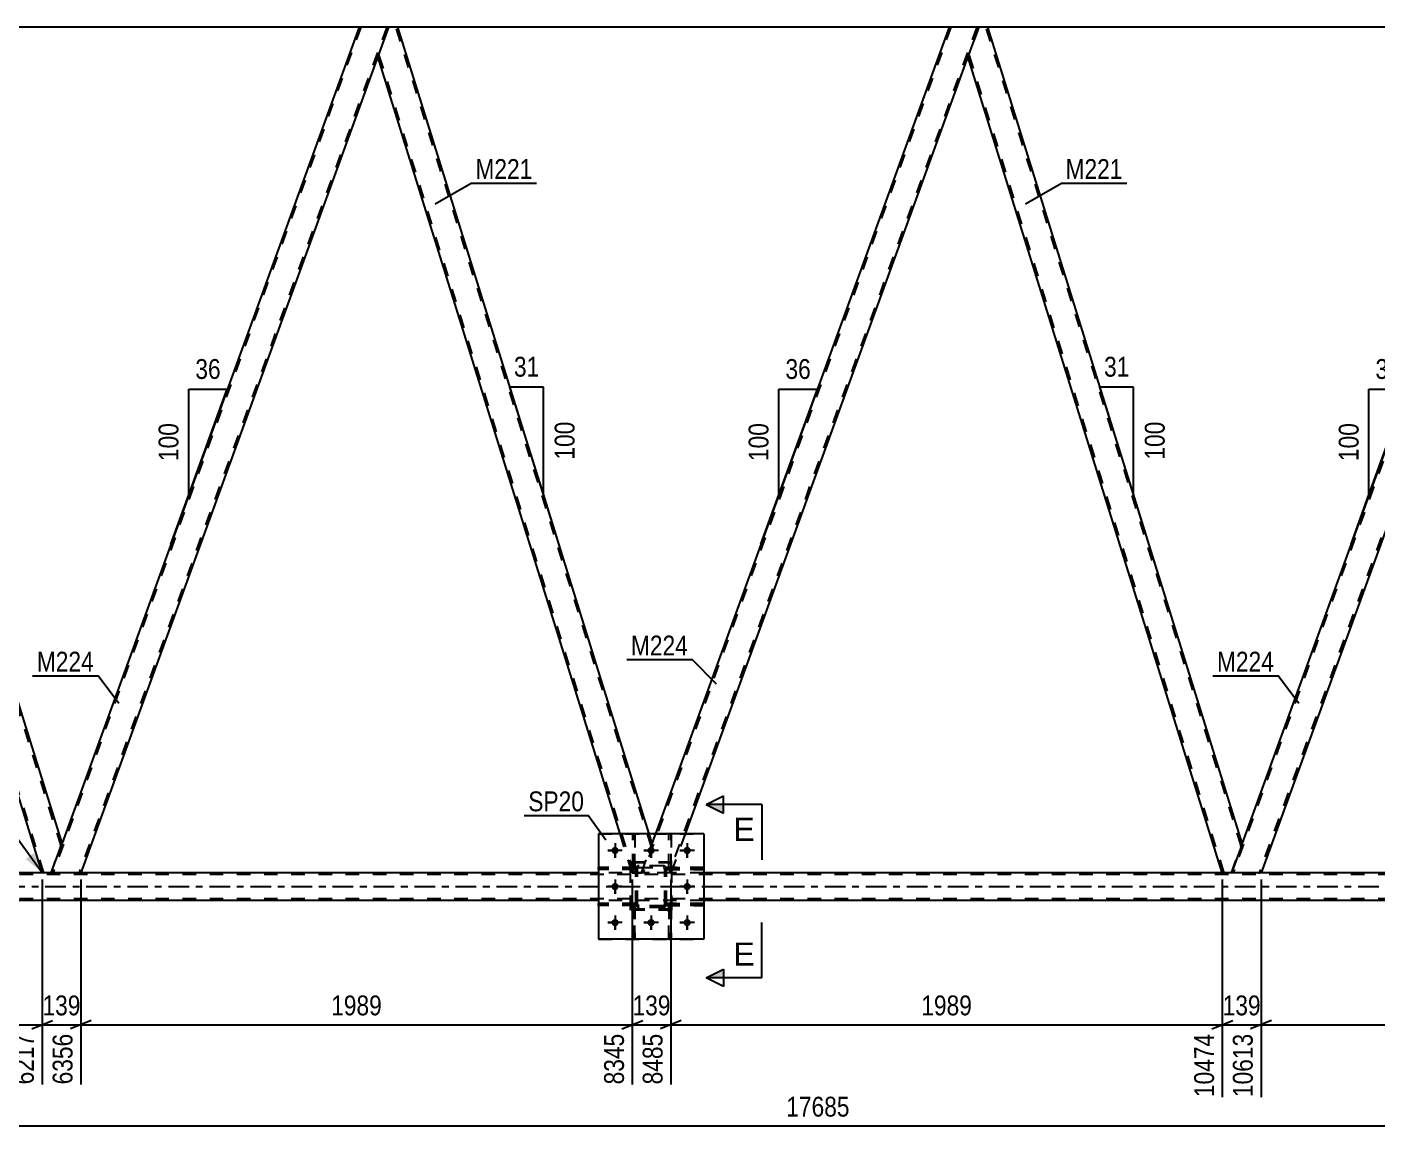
# Model space of a CAD drawing. Header units: millimetres. Extents: x 0 to 841, y 0 to 594.
# Drawn here: x 304.2 to 499, y 299.2 to 457.8 of the extents above; entities that cross this region are included whole.
import ezdxf

# ---------------------------------------------------------------- set-up
doc = ezdxf.new("R2010")
doc.units = ezdxf.units.MM
doc.linetypes.add('DXK_LINE_DOT2', pattern=[3.9198, 1.9599, -1.9599])
doc.linetypes.add('DXK_LINE_DOT3', pattern=[5.9187, 2.979, -0.9799, 0.9799, -0.9799])
doc.styles.add('Arial', font='ARIAL.TTF', dxfattribs={"height": 0.2})
doc.styles.add('Arial Narrow', font='ARIALN.TTF', dxfattribs={"height": 0.2})

# ---------------------------------------------------------------- blocks, each defined once
blk = doc.blocks.new('Part-318895283-3609 - 3524')
at = {"color": 2, "linetype": 'Continuous'}
for p, q in [((396.79, 341.39), (396.79, 341.4)), ((397.11, 341.4), (396.79, 341.4)), ((397.11, 341.39), (397.11, 341.4))]:
    blk.add_line(p, q, dxfattribs=at)
at = {"color": 7, "linetype": 'DXK_LINE_DOT2'}
for p, q in [((396.79, 336.55), (396.79, 341.39)), ((397.11, 336.55), (397.11, 341.39)), ((396.79, 337.15), (397.11, 337.15)), ((397.11, 336.55), (396.79, 336.55))]:
    blk.add_line(p, q, dxfattribs=at)
blk = doc.blocks.new('Part-318895283-3648 - 3524')
at = {"color": 7, "linetype": 'DXK_LINE_DOT2'}
for p, q in [((401.84, 336.56), (396.44, 336.56)), ((396.44, 336.56), (396.44, 336.24)), ((396.44, 336.24), (401.84, 336.24)), ((397.04, 336.24), (397.04, 336.56)), ((401.84, 336.24), (401.84, 336.56))]:
    blk.add_line(p, q, dxfattribs=at)
blk = doc.blocks.new('Part-318895283-3606 - 3524')
at = {"color": 2, "linetype": 'Continuous'}
for p, q in [((391.59, 341.39), (391.59, 341.4)), ((391.91, 341.4), (391.59, 341.4)), ((391.91, 341.39), (391.91, 341.4))]:
    blk.add_line(p, q, dxfattribs=at)
at = {"color": 7, "linetype": 'DXK_LINE_DOT2'}
for p, q in [((391.59, 336.55), (391.59, 341.39)), ((391.91, 336.55), (391.91, 341.39)), ((391.59, 337.15), (391.91, 337.15)), ((391.91, 336.55), (391.59, 336.55))]:
    blk.add_line(p, q, dxfattribs=at)
blk = doc.blocks.new('Part-318895283-3618 - 3524')
at = {"color": 7, "linetype": 'DXK_LINE_DOT2'}
for p, q in [((352.36, 457.79), (307.96, 335.79)), ((356.11, 457.79), (311.7, 335.79)), ((356.36, 457.79), (354.82, 453.54)), ((307.7, 335.79), (309.25, 340.04)), ((311.64, 335.79), (311.81, 335.79))]:
    blk.add_line(p, q, dxfattribs=at)
at = {"color": 2, "linetype": 'Continuous'}
for p, q in [((352.1, 457.79), (309.25, 340.04)), ((356.36, 457.79), (352.1, 457.79)), ((354.82, 453.54), (311.96, 335.79)), ((311.64, 335.79), (307.7, 335.79)), ((311.92, 335.79), (311.64, 335.79)), ((311.96, 335.79), (311.92, 335.79))]:
    blk.add_line(p, q, dxfattribs=at)
blk = doc.blocks.new('Part-318895283-3633 - 3524')
at = {"color": 2, "linetype": 'Continuous'}
for p, q in [((352.1, 457.79), (272.55, 457.79)), ((437.24, 457.79), (357.68, 457.79)), ((522.37, 457.79), (442.81, 457.79))]:
    blk.add_line(p, q, dxfattribs=at)
at = {"color": 7, "linetype": 'DXK_LINE_DOT2'}
for p, q in [((357.68, 457.79), (352.1, 457.79)), ((442.81, 457.79), (437.24, 457.79))]:
    blk.add_line(p, q, dxfattribs=at)
blk = doc.blocks.new('Part-318895283-3639 - 3524')
at = {"color": 7, "linetype": 'DXK_LINE_DOT2'}
for p, q in [((522.63, 457.79), (478.22, 335.79)), ((526.38, 457.79), (481.97, 335.79)), ((526.63, 457.79), (525.08, 453.54)), ((477.97, 335.79), (479.52, 340.04)), ((481.91, 335.79), (482.08, 335.79))]:
    blk.add_line(p, q, dxfattribs=at)
at = {"color": 2, "linetype": 'Continuous'}
for p, q in [((522.37, 457.79), (479.52, 340.04)), ((526.63, 457.79), (522.37, 457.79)), ((525.08, 453.54), (482.23, 335.79)), ((481.91, 335.79), (477.97, 335.79)), ((482.19, 335.79), (481.91, 335.79)), ((482.23, 335.79), (482.19, 335.79))]:
    blk.add_line(p, q, dxfattribs=at)
blk = doc.blocks.new('Part-318895283-3704 - 3524')
at = {"color": 7, "linetype": 'DXK_LINE_DOT2'}
for p, q in [((396.44, 336.24), (396.44, 336.56)), ((396.44, 336.56), (401.84, 336.56)), ((401.84, 336.24), (396.44, 336.24)), ((397.04, 336.24), (397.04, 336.56)), ((401.84, 336.56), (401.84, 336.24))]:
    blk.add_line(p, q, dxfattribs=at)
blk = doc.blocks.new('Part-318895283-3654 - 3524')
at = {"color": 7, "linetype": 'DXK_LINE_DOT2'}
for p, q in [((396.79, 336.55), (396.79, 341.4)), ((396.79, 341.4), (397.11, 341.4)), ((397.11, 341.4), (397.11, 336.55)), ((396.79, 337.15), (397.11, 337.15)), ((397.11, 336.55), (396.79, 336.55))]:
    blk.add_line(p, q, dxfattribs=at)
blk = doc.blocks.new('Part-318895283-3658 - 3524')
at = {"color": 7, "linetype": 'DXK_LINE_DOT2'}
for p, q in [((392.04, 331.36), (386.64, 331.36)), ((386.64, 331.04), (386.64, 331.36)), ((391.44, 331.04), (391.44, 331.36)), ((392.04, 331.36), (392.04, 331.04)), ((392.04, 331.04), (386.64, 331.04))]:
    blk.add_line(p, q, dxfattribs=at)
blk = doc.blocks.new('Part-318895283-3701 - 3524')
at = {"color": 7, "linetype": 'DXK_LINE_DOT2'}
for p, q in [((391.91, 331.03), (391.59, 331.03)), ((391.59, 331.03), (391.59, 326.2)), ((391.59, 330.43), (391.91, 330.43)), ((391.91, 326.2), (391.91, 331.03)), ((391.59, 326.2), (391.91, 326.2))]:
    blk.add_line(p, q, dxfattribs=at)
blk = doc.blocks.new('Part-318895283-3710 - 3524')
at = {"color": 7, "linetype": 'DXK_LINE_DOT2'}
for p, q in [((391.59, 336.55), (391.59, 341.4)), ((391.59, 341.4), (391.91, 341.4)), ((391.91, 341.4), (391.91, 336.55)), ((391.59, 337.15), (391.91, 337.15)), ((391.91, 336.55), (391.59, 336.55))]:
    blk.add_line(p, q, dxfattribs=at)
blk = doc.blocks.new('Part-318895283-3717 - 3524')
at = {"color": 7, "linetype": 'DXK_LINE_DOT2'}
for p, q in [((392.04, 336.56), (386.64, 336.56)), ((386.64, 336.24), (386.64, 336.56)), ((392.04, 336.24), (386.64, 336.24)), ((391.44, 336.24), (391.44, 336.56)), ((392.04, 336.56), (392.04, 336.24))]:
    blk.add_line(p, q, dxfattribs=at)
blk = doc.blocks.new('Part-318895283-3720 - 3524')
at = {"color": 7, "linetype": 'DXK_LINE_DOT2'}
for p, q in [((396.44, 331.04), (396.44, 331.36)), ((396.44, 331.36), (401.84, 331.36)), ((397.04, 331.04), (397.04, 331.36)), ((401.84, 331.36), (401.84, 331.04)), ((401.84, 331.04), (396.44, 331.04))]:
    blk.add_line(p, q, dxfattribs=at)
blk = doc.blocks.new('Part-318895283-3842 - 3524')
at = {"color": 2, "linetype": 'Continuous'}
for p, q in [((356.36, 457.79), (354.82, 453.54)), ((357.68, 457.79), (356.36, 457.79)), ((393.96, 341.39), (357.68, 457.79)), ((389.77, 341.39), (354.82, 453.54))]:
    blk.add_line(p, q, dxfattribs=at)
at = {"color": 7, "linetype": 'DXK_LINE_DOT2'}
for p, q in [((394.25, 339.67), (357.43, 457.79)), ((391.77, 335.79), (354.95, 453.91)), ((391.52, 335.79), (389.77, 341.39)), ((394.38, 340.04), (393.96, 341.39)), ((392.84, 335.79), (394.38, 340.04)), ((391.52, 335.79), (392.84, 335.79))]:
    blk.add_line(p, q, dxfattribs=at)
blk = doc.blocks.new('Part-318895283-3723 - 3524')
at = {"color": 7, "linetype": 'DXK_LINE_DOT2'}
for p, q in [((397.24, 337.33), (391.24, 337.33)), ((391.24, 330.53), (391.24, 337.33)), ((397.24, 330.53), (397.24, 337.33)), ((397.24, 330.53), (391.24, 330.53))]:
    blk.add_line(p, q, dxfattribs=at)
blk = doc.blocks.new('Bolt-318895283-3733 - 3524')
at = {"linetype": 'Continuous'}
for points in [[(389.56, 338.99, -1), (388.52, 338.99, -1)], [(394.76, 338.99, -1), (393.72, 338.99, -1)], [(399.96, 338.99, -1), (398.92, 338.99, -1)], [(389.56, 333.79, -1), (388.52, 333.79, -1)], [(399.96, 333.79, -1), (398.92, 333.79, -1)], [(389.56, 328.59, -1), (388.52, 328.59, -1)], [(394.76, 328.59, -1), (393.72, 328.59, -1)], [(399.96, 328.59, -1), (398.92, 328.59, -1)]]:
    blk.add_hatch(color=1, dxfattribs=at).paths.add_polyline_path(points)
at = {"color": 1, "linetype": 'Continuous'}
for p, q in [((390.08, 338.99), (388, 338.99)), ((389.04, 340.03), (389.04, 337.95)), ((395.28, 338.99), (393.2, 338.99)), ((394.24, 340.03), (394.24, 337.95)), ((400.48, 338.99), (398.4, 338.99)), ((399.44, 340.03), (399.44, 337.95)), ((390.08, 333.79), (388, 333.79)), ((389.04, 334.83), (389.04, 332.75)), ((400.48, 333.79), (398.4, 333.79)), ((399.44, 334.83), (399.44, 332.75)), ((389.04, 329.63), (389.04, 327.55)), ((394.24, 329.63), (394.24, 327.55)), ((399.44, 329.63), (399.44, 327.55)), ((390.08, 328.59), (388, 328.59)), ((395.28, 328.59), (393.2, 328.59)), ((400.48, 328.59), (398.4, 328.59))]:
    blk.add_line(p, q, dxfattribs=at)
blk = doc.blocks.new('Part-318895283-3744 - 3524')
at = {"color": 7, "linetype": 'DXK_LINE_DOT2'}
for p, q in [((391.59, 326.2), (391.59, 331.03)), ((391.59, 331.03), (391.91, 331.03)), ((391.59, 330.43), (391.91, 330.43)), ((391.91, 331.03), (391.91, 326.2)), ((391.91, 326.2), (391.59, 326.2))]:
    blk.add_line(p, q, dxfattribs=at)
blk = doc.blocks.new('Part-318895283-3747 - 3524')
at = {"color": 7, "linetype": 'DXK_LINE_DOT2'}
for p, q in [((396.79, 326.2), (396.79, 331.03)), ((396.79, 331.03), (397.11, 331.03)), ((396.79, 330.43), (397.11, 330.43)), ((397.11, 331.03), (397.11, 326.2)), ((397.11, 326.2), (396.79, 326.2))]:
    blk.add_line(p, q, dxfattribs=at)
blk = doc.blocks.new('Part-318895283-3752 - 3524')
at = {"color": 2, "linetype": 'Continuous'}
for p, q in [((271.23, 457.79), (269.68, 453.54)), ((272.55, 457.79), (271.23, 457.79)), ((309.25, 340.04), (272.55, 457.79)), ((306.38, 335.79), (269.68, 453.54)), ((307.7, 335.79), (309.25, 340.04)), ((307.7, 335.79), (306.38, 335.79))]:
    blk.add_line(p, q, dxfattribs=at)
at = {"color": 7, "linetype": 'DXK_LINE_DOT2'}
for p, q in [((309.11, 339.67), (272.29, 457.79)), ((306.63, 335.79), (269.82, 453.91))]:
    blk.add_line(p, q, dxfattribs=at)
blk = doc.blocks.new('Part-318895283-3755 - 3524')
at = {"color": 7, "linetype": 'DXK_LINE_DOT2'}
for p, q in [((401.84, 331.36), (396.44, 331.36)), ((396.44, 331.36), (396.44, 331.04)), ((397.04, 331.04), (397.04, 331.36)), ((401.84, 331.04), (401.84, 331.36)), ((396.44, 331.04), (401.84, 331.04))]:
    blk.add_line(p, q, dxfattribs=at)
blk = doc.blocks.new('Part-318895283-3758 - 3524')
at = {"color": 7, "linetype": 'DXK_LINE_DOT2'}
for p, q in [((397.11, 331.03), (396.79, 331.03)), ((396.79, 331.03), (396.79, 326.2)), ((396.79, 330.43), (397.11, 330.43)), ((397.11, 326.2), (397.11, 331.03)), ((396.79, 326.2), (397.11, 326.2))]:
    blk.add_line(p, q, dxfattribs=at)
blk = doc.blocks.new('Part-318895283-3778 - 3524')
at = {"color": 7, "linetype": 'DXK_LINE_DOT2'}
for p, q in [((392.04, 331.36), (386.64, 331.36)), ((386.64, 331.36), (386.64, 331.04)), ((391.44, 331.04), (391.44, 331.36)), ((392.04, 331.04), (392.04, 331.36)), ((392.04, 331.04), (386.64, 331.04))]:
    blk.add_line(p, q, dxfattribs=at)
blk = doc.blocks.new('Part-318895283-3781 - 3524')
at = {"color": 7, "linetype": 'DXK_LINE_DOT2'}
for p, q in [((392.04, 336.56), (386.64, 336.56)), ((386.64, 336.56), (386.64, 336.24)), ((392.04, 336.24), (386.64, 336.24)), ((391.44, 336.24), (391.44, 336.56)), ((392.04, 336.24), (392.04, 336.56))]:
    blk.add_line(p, q, dxfattribs=at)
blk = doc.blocks.new('Part-318895283-3796 - 3524')
at = {"color": 2, "linetype": 'Continuous'}
for p, q in [((401.84, 341.39), (386.64, 341.39)), ((386.64, 341.39), (386.64, 326.19)), ((401.84, 341.39), (401.84, 326.19)), ((401.84, 326.19), (386.64, 326.19))]:
    blk.add_line(p, q, dxfattribs=at)
blk = doc.blocks.new('Bolt-318895283-3809 - 3524')
at = {"color": 1, "linetype": 'Continuous'}
for p, q in [((388, 338.99), (388.69, 338.99)), ((389.04, 340.03), (389.04, 339.34)), ((390.08, 338.99), (389.38, 338.99)), ((393.2, 338.99), (393.89, 338.99)), ((394.24, 340.03), (394.24, 339.34)), ((395.28, 338.99), (394.58, 338.99)), ((398.4, 338.99), (399.09, 338.99)), ((399.44, 340.03), (399.44, 339.34)), ((400.48, 338.99), (399.78, 338.99)), ((389.04, 337.95), (389.04, 338.65)), ((394.24, 337.95), (394.24, 338.65)), ((399.44, 337.95), (399.44, 338.65)), ((388, 333.79), (388.69, 333.79)), ((389.04, 334.83), (389.04, 334.14)), ((389.04, 332.75), (389.04, 333.45)), ((390.08, 333.79), (389.38, 333.79)), ((398.4, 333.79), (399.09, 333.79)), ((399.44, 334.83), (399.44, 334.14)), ((399.44, 332.75), (399.44, 333.45)), ((400.48, 333.79), (399.78, 333.79)), ((389.04, 329.63), (389.04, 328.94)), ((394.24, 329.63), (394.24, 328.94)), ((399.44, 329.63), (399.44, 328.94)), ((388, 328.59), (388.69, 328.59)), ((389.04, 327.55), (389.04, 328.25)), ((390.08, 328.59), (389.38, 328.59)), ((393.2, 328.59), (393.89, 328.59)), ((394.24, 327.55), (394.24, 328.25)), ((395.28, 328.59), (394.58, 328.59)), ((398.4, 328.59), (399.09, 328.59)), ((399.44, 327.55), (399.44, 328.25)), ((400.48, 328.59), (399.78, 328.59))]:
    blk.add_line(p, q, dxfattribs=at)
blk = doc.blocks.new('Part-318895283-3814 - 3524')
at = {"color": 2, "linetype": 'Continuous'}
for p, q in [((441.5, 457.79), (439.95, 453.54)), ((442.81, 457.79), (441.5, 457.79)), ((479.52, 340.04), (442.81, 457.79)), ((476.65, 335.79), (439.95, 453.54)), ((479.25, 339.3), (477.97, 335.79)), ((479.52, 340.04), (479.25, 339.3)), ((477.97, 335.79), (476.65, 335.79))]:
    blk.add_line(p, q, dxfattribs=at)
at = {"color": 7, "linetype": 'DXK_LINE_DOT2'}
for p, q in [((479.38, 339.67), (442.56, 457.79)), ((476.9, 335.79), (440.09, 453.91))]:
    blk.add_line(p, q, dxfattribs=at)
blk = doc.blocks.new('Part-318895283-3819 - 3524')
at = {"color": 7, "linetype": 'DXK_LINE_DOT2'}
for p, q in [((437.5, 457.79), (393.09, 335.79)), ((441.24, 457.79), (396.84, 335.79)), ((441.5, 457.79), (439.95, 453.54)), ((392.84, 335.79), (394.88, 341.39)), ((399.13, 341.39), (397.09, 335.79)), ((397.09, 335.79), (392.84, 335.79))]:
    blk.add_line(p, q, dxfattribs=at)
at = {"color": 2, "linetype": 'Continuous'}
for p, q in [((437.24, 457.79), (394.88, 341.39)), ((441.5, 457.79), (437.24, 457.79)), ((439.95, 453.54), (399.13, 341.39))]:
    blk.add_line(p, q, dxfattribs=at)
blk = doc.blocks.new('Part-318895283-3853 - 3524')
at = {"color": 7, "linetype": 'DXK_LINE_DOT2'}
for p, q in [((392.04, 336.31), (392.07, 336.5)), ((392.07, 336.5), (392.04, 336.31)), ((392.04, 331.27), (392.04, 336.31)), ((392.28, 336.31), (392.29, 336.41)), ((392.28, 331.27), (392.28, 336.31)), ((392.29, 336.41), (392.35, 336.48)), ((392.33, 336.76), (392.52, 336.79)), ((392.52, 336.79), (392.33, 336.76)), ((392.35, 336.48), (392.42, 336.54)), ((392.42, 336.54), (392.52, 336.55)), ((395.96, 336.79), (392.52, 336.79)), ((392.52, 336.55), (395.96, 336.55)), ((395.96, 336.79), (396.14, 336.76)), ((396.14, 336.76), (395.96, 336.79)), ((395.96, 336.55), (396.05, 336.54)), ((396.05, 336.54), (396.13, 336.48)), ((396.13, 336.48), (396.18, 336.41)), ((396.18, 336.41), (396.2, 336.31)), ((396.2, 331.27), (396.2, 336.31)), ((396.4, 336.5), (396.44, 336.31)), ((396.44, 336.31), (396.4, 336.5)), ((396.44, 331.27), (396.44, 336.31)), ((392.07, 331.09), (392.04, 331.27)), ((392.04, 331.27), (392.07, 331.09)), ((392.29, 331.18), (392.28, 331.27)), ((392.35, 331.11), (392.29, 331.18)), ((396.18, 331.18), (396.13, 331.11)), ((396.2, 331.27), (396.18, 331.18)), ((396.44, 331.27), (396.4, 331.09)), ((396.4, 331.09), (396.44, 331.27)), ((392.52, 330.79), (392.33, 330.83)), ((392.33, 330.83), (392.52, 330.79)), ((392.42, 331.05), (392.35, 331.11)), ((392.52, 331.03), (392.42, 331.05)), ((395.96, 331.03), (392.52, 331.03)), ((395.96, 330.79), (392.52, 330.79)), ((396.05, 331.05), (395.96, 331.03)), ((396.14, 330.83), (395.96, 330.79)), ((395.96, 330.79), (396.14, 330.83)), ((396.13, 331.11), (396.05, 331.05))]:
    blk.add_line(p, q, dxfattribs=at)
at = {"color": 7, "linetype": 'DXK_LINE_DOT3'}
blk.add_line((394.24, 333.79), (394.24, 333.79), dxfattribs=at)
at = {"color": 7, "linetype": 'DXK_LINE_DOT2'}
for centre, start, end in [((392.52, 336.31), 112.4999, 157.4999), ((392.52, 336.31), 112.4999, 157.4999), ((395.96, 336.31), 22.4999, 67.4999), ((395.96, 336.31), 22.4999, 67.4999), ((392.52, 331.27), 202.4999, 247.4999), ((392.52, 331.27), 202.4999, 247.4999), ((395.96, 331.27), 292.4999, 337.4999), ((395.96, 331.27), 292.4999, 337.4999)]:
    blk.add_arc(centre, 0.48, start, end, dxfattribs=at)
blk = doc.blocks.new('Part-318895283-3869 - 3524')
at = {"color": 7, "linetype": 'DXK_LINE_DOT2'}
for p, q in [((704.9, 335.55), (93.76, 335.55)), ((311.96, 335.79), (306.38, 335.79)), ((401.84, 335.79), (386.64, 335.79)), ((482.23, 335.79), (476.65, 335.79)), ((704.9, 332.03), (93.76, 332.03)), ((401.84, 331.79), (386.64, 331.79))]:
    blk.add_line(p, q, dxfattribs=at)
at = {"color": 2, "linetype": 'Continuous'}
for p, q in [((306.38, 335.79), (231.57, 335.79)), ((386.64, 335.79), (311.96, 335.79)), ((476.65, 335.79), (401.84, 335.79)), ((556.9, 335.79), (482.23, 335.79)), ((386.64, 331.79), (231.57, 331.79)), ((556.9, 331.79), (401.84, 331.79))]:
    blk.add_line(p, q, dxfattribs=at)
at = {"color": 7, "linetype": 'DXK_LINE_DOT3'}
blk.add_line((93.76, 333.79), (704.9, 333.79), dxfattribs=at)
blk = doc.blocks.new('Part-318895283-3907 - 3524')
at = {"color": 7, "linetype": 'DXK_LINE_DOT2'}
for p, q in [((397.24, 337.2), (391.24, 337.2)), ((391.24, 330.4), (391.24, 337.2)), ((397.24, 330.4), (397.24, 337.2)), ((397.24, 330.4), (391.24, 330.4))]:
    blk.add_line(p, q, dxfattribs=at)
blk = doc.blocks.new('Part-318895283-3908 - 3524')
at = {"color": 7, "linetype": 'DXK_LINE_DOT2'}
for p, q in [((392.04, 336.31), (392.07, 336.5)), ((392.07, 336.5), (392.04, 336.31)), ((392.04, 331.27), (392.04, 336.31)), ((392.28, 336.31), (392.29, 336.41)), ((392.28, 331.27), (392.28, 336.31)), ((392.29, 336.41), (392.35, 336.48)), ((392.33, 336.76), (392.52, 336.79)), ((392.52, 336.79), (392.33, 336.76)), ((392.35, 336.48), (392.42, 336.54)), ((392.42, 336.54), (392.52, 336.55)), ((395.96, 336.79), (392.52, 336.79)), ((392.52, 336.55), (395.96, 336.55)), ((395.96, 336.79), (396.14, 336.76)), ((396.14, 336.76), (395.96, 336.79)), ((395.96, 336.55), (396.05, 336.54)), ((396.05, 336.54), (396.13, 336.48)), ((396.13, 336.48), (396.18, 336.41)), ((396.18, 336.41), (396.2, 336.31)), ((396.2, 331.27), (396.2, 336.31)), ((396.4, 336.5), (396.44, 336.31)), ((396.44, 336.31), (396.4, 336.5)), ((396.44, 331.27), (396.44, 336.31)), ((392.07, 331.09), (392.04, 331.27)), ((392.04, 331.27), (392.07, 331.09)), ((392.29, 331.18), (392.28, 331.27)), ((392.35, 331.11), (392.29, 331.18)), ((396.18, 331.18), (396.13, 331.11)), ((396.2, 331.27), (396.18, 331.18)), ((396.44, 331.27), (396.4, 331.09)), ((396.4, 331.09), (396.44, 331.27)), ((392.52, 330.79), (392.33, 330.83)), ((392.33, 330.83), (392.52, 330.79)), ((392.42, 331.05), (392.35, 331.11)), ((392.52, 331.03), (392.42, 331.05)), ((395.96, 331.03), (392.52, 331.03)), ((395.96, 330.79), (392.52, 330.79)), ((396.05, 331.05), (395.96, 331.03)), ((396.14, 330.83), (395.96, 330.79)), ((395.96, 330.79), (396.14, 330.83)), ((396.13, 331.11), (396.05, 331.05))]:
    blk.add_line(p, q, dxfattribs=at)
at = {"color": 7, "linetype": 'DXK_LINE_DOT3'}
blk.add_line((394.24, 333.79), (394.24, 333.79), dxfattribs=at)
at = {"color": 7, "linetype": 'DXK_LINE_DOT2'}
for centre, start, end in [((392.52, 336.31), 112.4999, 157.4999), ((392.52, 336.31), 112.4999, 157.4999), ((395.96, 336.31), 22.4999, 67.4999), ((395.96, 336.31), 22.4999, 67.4999), ((392.52, 331.27), 202.4999, 247.4999), ((392.52, 331.27), 202.4999, 247.4999), ((395.96, 331.27), 292.4999, 337.4999), ((395.96, 331.27), 292.4999, 337.4999)]:
    blk.add_arc(centre, 0.48, start, end, dxfattribs=at)
blk = doc.blocks.new('Part-318895283-3909 - 3524')
at = {"color": 7, "linetype": 'DXK_LINE_DOT2'}
for p, q in [((386.64, 341.39), (401.84, 341.39)), ((386.64, 341.39), (386.64, 326.19)), ((401.84, 341.39), (401.84, 326.19)), ((386.64, 326.19), (401.84, 326.19))]:
    blk.add_line(p, q, dxfattribs=at)
blk = doc.blocks.new('StraightDimension-318895283-4393 - 3524')
at = {"color": 7, "linetype": 'Continuous'}
blk.add_line((84.5, 299.25), (752.12, 299.25), dxfattribs=at)
at = {"color": 0}
blk.add_wipeout([(423.48, 300), (423.48, 304.2), (413.14, 304.2), (413.14, 300)], dxfattribs=at)
at = {"color": 3, "style": 'Arial Narrow'}
blk.add_text('17685', height=2.863, dxfattribs=at).set_placement((413.74, 300.6))
blk = doc.blocks.new('StraightDimension-318895283-11428 - 3524')
at = {"color": 7, "linetype": 'Continuous'}
for p, q in [((306.38, 334.79), (306.38, 305.25)), ((311.96, 334.79), (311.96, 305.25)), ((304.88, 313.26), (307.88, 314.46)), ((306.38, 313.86), (311.96, 313.86)), ((313.46, 314.46), (310.46, 313.26))]:
    blk.add_line(p, q, dxfattribs=at)
at = {"color": 0}
blk.add_wipeout([(312.51, 314.61), (312.51, 318.81), (305.83, 318.81), (305.83, 314.61)], dxfattribs=at)
at = {"color": 0, "linetype": 'Continuous'}
blk.add_wipeout([(311.36, 313.16), (307.16, 313.16), (307.16, 304.65), (311.36, 304.65)], dxfattribs=at)
at = {"color": 3, "style": 'Arial Narrow'}
blk.add_text('139', height=2.863, dxfattribs=at).set_placement((306.43, 315.21))
at = {"color": 3, "linetype": 'Continuous', "style": 'Arial Narrow'}
blk.add_text('6356', height=2.863, rotation=90.0002, dxfattribs=at).set_placement((310.76, 305.25))
blk = doc.blocks.new('StraightDimension-318895283-11426 - 3524')
at = {"color": 7, "linetype": 'Continuous'}
for p, q in [((391.52, 334.79), (391.52, 305.25)), ((397.09, 334.79), (397.09, 305.25)), ((390.02, 313.26), (393.02, 314.46)), ((391.52, 313.86), (397.09, 313.86)), ((398.59, 314.46), (395.59, 313.26))]:
    blk.add_line(p, q, dxfattribs=at)
at = {"color": 0}
blk.add_wipeout([(397.65, 314.61), (397.65, 318.81), (390.96, 318.81), (390.96, 314.61)], dxfattribs=at)
at = {"color": 0, "linetype": 'Continuous'}
blk.add_wipeout([(396.49, 313.16), (392.29, 313.16), (392.29, 304.65), (396.49, 304.65)], dxfattribs=at)
at = {"color": 3, "style": 'Arial Narrow'}
blk.add_text('139', height=2.863, dxfattribs=at).set_placement((391.56, 315.21))
at = {"color": 3, "linetype": 'Continuous', "style": 'Arial Narrow'}
blk.add_text('8485', height=2.863, rotation=90.0002, dxfattribs=at).set_placement((395.89, 305.25))
blk = doc.blocks.new('AngleDimension-318895283-11715 - 3524')
at = {"color": 7, "linetype": 'Continuous'}
for p, q in [((412.67, 405.52), (418.22, 405.52)), ((412.67, 390.3), (418.22, 405.52)), ((412.67, 390.3), (412.67, 405.52)), ((410.08, 383.18), (412.67, 390.3))]:
    blk.add_line(p, q, dxfattribs=at)
at = {"color": 0}
for points in [[(417.87, 406.42), (417.87, 410.62), (413.02, 410.62), (413.02, 406.42)], [(411.77, 401.25), (407.57, 401.25), (407.57, 394.57), (411.77, 394.57)]]:
    blk.add_wipeout(points, dxfattribs=at)
at = {"color": 3, "style": 'Arial Narrow'}
blk.add_text('36', height=2.863, dxfattribs=at).set_placement((413.62, 407.02))
blk.add_text('100', height=2.863, rotation=90.0002, dxfattribs=at).set_placement((411.17, 395.17))
blk = doc.blocks.new('StraightDimension-318895283-11429 - 3524')
at = {"color": 7, "linetype": 'Continuous'}
for p, q in [((226.82, 334.79), (226.82, 305.25)), ((306.38, 334.79), (306.38, 305.25)), ((228.32, 314.46), (225.32, 313.26)), ((226.82, 313.86), (306.38, 313.86)), ((304.88, 313.26), (307.88, 314.46))]:
    blk.add_line(p, q, dxfattribs=at)
at = {"color": 0}
blk.add_wipeout([(270.86, 314.61), (270.86, 318.81), (262.35, 318.81), (262.35, 314.61)], dxfattribs=at)
at = {"color": 0, "linetype": 'Continuous'}
blk.add_wipeout([(305.78, 313.16), (301.58, 313.16), (301.58, 304.65), (305.78, 304.65)], dxfattribs=at)
at = {"color": 3, "style": 'Arial Narrow'}
blk.add_text('1989', height=2.863, dxfattribs=at).set_placement((262.95, 315.21))
at = {"color": 3, "linetype": 'Continuous', "style": 'Arial Narrow'}
blk.add_text('6217', height=2.863, rotation=90.0002, dxfattribs=at).set_placement((305.18, 305.25))
blk = doc.blocks.new('AngleDimension-318895283-11689 - 3524')
at = {"color": 7, "linetype": 'Continuous'}
for p, q in [((378.69, 405.85), (373.87, 405.85)), ((378.69, 390.38), (373.87, 405.85)), ((378.69, 390.38), (378.69, 405.85)), ((382.22, 379.07), (378.69, 390.38))]:
    blk.add_line(p, q, dxfattribs=at)
at = {"color": 0}
for points in [[(378.71, 406.75), (378.71, 410.95), (373.85, 410.95), (373.85, 406.75)], [(383.79, 401.46), (379.59, 401.46), (379.59, 394.78), (383.79, 394.78)]]:
    blk.add_wipeout(points, dxfattribs=at)
at = {"color": 3, "style": 'Arial Narrow'}
blk.add_text('31', height=2.863, dxfattribs=at).set_placement((374.45, 407.35))
blk.add_text('100', height=2.863, rotation=90.0002, dxfattribs=at).set_placement((383.19, 395.38))
blk = doc.blocks.new('StraightDimension-318895283-11424 - 3524')
at = {"color": 7, "linetype": 'Continuous'}
for p, q in [((476.65, 334.79), (476.65, 303.42)), ((482.23, 334.79), (482.23, 303.42)), ((475.15, 313.26), (478.15, 314.46)), ((476.65, 313.86), (482.23, 313.86)), ((483.73, 314.46), (480.73, 313.26))]:
    blk.add_line(p, q, dxfattribs=at)
at = {"color": 0}
blk.add_wipeout([(482.78, 314.61), (482.78, 318.81), (476.1, 318.81), (476.1, 314.61)], dxfattribs=at)
at = {"color": 0, "linetype": 'Continuous'}
blk.add_wipeout([(481.63, 313.16), (477.43, 313.16), (477.43, 302.82), (481.63, 302.82)], dxfattribs=at)
at = {"color": 3, "style": 'Arial Narrow'}
blk.add_text('139', height=2.863, dxfattribs=at).set_placement((476.7, 315.21))
at = {"color": 3, "linetype": 'Continuous', "style": 'Arial Narrow'}
blk.add_text('10613', height=2.863, rotation=90.0002, dxfattribs=at).set_placement((481.03, 303.42))
blk = doc.blocks.new('StraightDimension-318895283-11423 - 3524')
at = {"color": 7, "linetype": 'Continuous'}
for p, q in [((482.23, 334.79), (482.23, 303.42)), ((561.79, 334.79), (561.79, 303.42)), ((483.73, 314.46), (480.73, 313.26)), ((482.23, 313.86), (561.79, 313.86)), ((560.29, 313.26), (563.29, 314.46))]:
    blk.add_line(p, q, dxfattribs=at)
at = {"color": 0}
blk.add_wipeout([(526.26, 314.61), (526.26, 318.81), (517.75, 318.81), (517.75, 314.61)], dxfattribs=at)
at = {"color": 0, "linetype": 'Continuous'}
blk.add_wipeout([(561.19, 313.16), (556.99, 313.16), (556.99, 302.82), (561.19, 302.82)], dxfattribs=at)
at = {"color": 3, "style": 'Arial Narrow'}
blk.add_text('1989', height=2.863, dxfattribs=at).set_placement((518.35, 315.21))
at = {"color": 3, "linetype": 'Continuous', "style": 'Arial Narrow'}
blk.add_text('12602', height=2.863, rotation=90.0002, dxfattribs=at).set_placement((560.59, 303.42))
blk = doc.blocks.new('StraightDimension-318895283-11425 - 3524')
at = {"color": 7, "linetype": 'Continuous'}
for p, q in [((397.09, 334.79), (397.09, 305.25)), ((476.65, 334.79), (476.65, 303.42)), ((398.59, 314.46), (395.59, 313.26)), ((397.09, 313.86), (476.65, 313.86)), ((475.15, 313.26), (478.15, 314.46))]:
    blk.add_line(p, q, dxfattribs=at)
at = {"color": 0}
blk.add_wipeout([(441.13, 314.61), (441.13, 318.81), (432.62, 318.81), (432.62, 314.61)], dxfattribs=at)
at = {"color": 0, "linetype": 'Continuous'}
blk.add_wipeout([(476.05, 313.16), (471.85, 313.16), (471.85, 302.82), (476.05, 302.82)], dxfattribs=at)
at = {"color": 3, "style": 'Arial Narrow'}
blk.add_text('1989', height=2.863, dxfattribs=at).set_placement((433.22, 315.21))
at = {"color": 3, "linetype": 'Continuous', "style": 'Arial Narrow'}
blk.add_text('10474', height=2.863, rotation=90.0002, dxfattribs=at).set_placement((475.45, 303.42))
blk = doc.blocks.new('StraightDimension-318895283-11427 - 3524')
at = {"color": 7, "linetype": 'Continuous'}
for p, q in [((311.96, 334.79), (311.96, 305.25)), ((391.52, 334.79), (391.52, 305.25)), ((313.46, 314.46), (310.46, 313.26)), ((311.96, 313.86), (391.52, 313.86)), ((390.02, 313.26), (393.02, 314.46))]:
    blk.add_line(p, q, dxfattribs=at)
at = {"color": 0}
blk.add_wipeout([(355.99, 314.61), (355.99, 318.81), (347.48, 318.81), (347.48, 314.61)], dxfattribs=at)
at = {"color": 0, "linetype": 'Continuous'}
blk.add_wipeout([(390.92, 313.16), (386.72, 313.16), (386.72, 304.65), (390.92, 304.65)], dxfattribs=at)
at = {"color": 3, "style": 'Arial Narrow'}
blk.add_text('1989', height=2.863, dxfattribs=at).set_placement((348.08, 315.21))
at = {"color": 3, "linetype": 'Continuous', "style": 'Arial Narrow'}
blk.add_text('8345', height=2.863, rotation=90.0002, dxfattribs=at).set_placement((390.32, 305.25))
blk = doc.blocks.new('AngleDimension-318895283-11687 - 3524')
at = {"color": 7, "linetype": 'Continuous'}
for p, q in [((327.54, 405.52), (333.08, 405.52)), ((327.54, 390.3), (333.08, 405.52)), ((327.54, 390.3), (327.54, 405.52)), ((324.95, 383.18), (327.54, 390.3))]:
    blk.add_line(p, q, dxfattribs=at)
at = {"color": 0}
for points in [[(332.74, 406.42), (332.74, 410.62), (327.88, 410.62), (327.88, 406.42)], [(326.64, 401.25), (322.44, 401.25), (322.44, 394.57), (326.64, 394.57)]]:
    blk.add_wipeout(points, dxfattribs=at)
at = {"color": 3, "style": 'Arial Narrow'}
blk.add_text('36', height=2.863, dxfattribs=at).set_placement((328.48, 407.02))
blk.add_text('100', height=2.863, rotation=90.0002, dxfattribs=at).set_placement((326.04, 395.17))
blk = doc.blocks.new('AngleDimension-318895283-11717 - 3524')
at = {"color": 7, "linetype": 'Continuous'}
for p, q in [((463.83, 405.85), (459, 405.85)), ((463.83, 390.38), (459, 405.85)), ((463.83, 390.38), (463.83, 405.85)), ((467.35, 379.07), (463.83, 390.38))]:
    blk.add_line(p, q, dxfattribs=at)
at = {"color": 0}
for points in [[(463.84, 406.75), (463.84, 410.95), (458.99, 410.95), (458.99, 406.75)], [(468.93, 401.46), (464.73, 401.46), (464.73, 394.78), (468.93, 394.78)]]:
    blk.add_wipeout(points, dxfattribs=at)
at = {"color": 3, "style": 'Arial Narrow'}
blk.add_text('31', height=2.863, dxfattribs=at).set_placement((459.59, 407.35))
blk.add_text('100', height=2.863, rotation=90.0002, dxfattribs=at).set_placement((468.33, 395.38))
blk = doc.blocks.new('AngleDimension-318895283-11743 - 3524')
at = {"color": 7, "linetype": 'Continuous'}
for p, q in [((497.81, 405.52), (503.35, 405.52)), ((497.81, 390.3), (503.35, 405.52)), ((497.81, 390.3), (497.81, 405.52)), ((495.22, 383.18), (497.81, 390.3))]:
    blk.add_line(p, q, dxfattribs=at)
at = {"color": 0}
for points in [[(503.01, 406.42), (503.01, 410.62), (498.15, 410.62), (498.15, 406.42)], [(496.91, 401.25), (492.71, 401.25), (492.71, 394.57), (496.91, 394.57)]]:
    blk.add_wipeout(points, dxfattribs=at)
at = {"color": 3, "style": 'Arial Narrow'}
blk.add_text('36', height=2.863, dxfattribs=at).set_placement((498.75, 407.02))
blk.add_text('100', height=2.863, rotation=90.0002, dxfattribs=at).set_placement((496.31, 395.17))
blk = doc.blocks.new('Mark-318895283-3614 - 3524')
at = {"color": 0}
blk.add_wipeout([(313.84, 364.8), (313.84, 367.8), (305.61, 367.8), (305.61, 364.8)], dxfattribs=at)
blk.add_wipeout([(313.84, 364.8), (313.84, 367.8), (305.61, 367.8), (305.61, 364.8)], dxfattribs=at)
at = {"color": 30, "linetype": 'Continuous'}
for p in [(305.01, 364.2), (317.44, 360.2)]:
    blk.add_line(p, (314.44, 364.2), dxfattribs=at)
at = {"color": 3, "style": 'Arial Narrow'}
blk.add_text('M224', height=2.863, dxfattribs=at).set_placement((305.61, 364.8))
blk = doc.blocks.new('Mark-318895283-3635 - 3524')
at = {"color": 0}
blk.add_wipeout([(484.1, 364.8), (484.1, 367.8), (475.88, 367.8), (475.88, 364.8)], dxfattribs=at)
blk.add_wipeout([(484.1, 364.8), (484.1, 367.8), (475.88, 367.8), (475.88, 364.8)], dxfattribs=at)
at = {"color": 30, "linetype": 'Continuous'}
for p in [(475.28, 364.2), (487.71, 360.2)]:
    blk.add_line(p, (484.7, 364.2), dxfattribs=at)
at = {"color": 3, "style": 'Arial Narrow'}
blk.add_text('M224', height=2.863, dxfattribs=at).set_placement((475.88, 364.8))
blk = doc.blocks.new('Mark-318895283-3792 - 3524')
at = {"color": 0}
blk.add_wipeout([(384.56, 344.65), (384.56, 347.65), (376.52, 347.65), (376.52, 344.65)], dxfattribs=at)
blk.add_wipeout([(384.56, 344.65), (384.56, 347.65), (376.52, 347.65), (376.52, 344.65)], dxfattribs=at)
at = {"color": 30, "linetype": 'Continuous'}
for p in [(375.92, 344.05), (387.69, 340.47)]:
    blk.add_line(p, (385.16, 344.05), dxfattribs=at)
at = {"color": 3, "style": 'Arial Narrow'}
blk.add_text('SP20', height=2.863, dxfattribs=at).set_placement((376.52, 344.65))
blk = doc.blocks.new('Mark-318895283-3810 - 3524')
at = {"color": 0}
blk.add_wipeout([(462.25, 435.87), (462.25, 438.87), (454.03, 438.87), (454.03, 435.87)], dxfattribs=at)
blk.add_wipeout([(462.25, 435.87), (462.25, 438.87), (454.03, 438.87), (454.03, 435.87)], dxfattribs=at)
at = {"color": 30, "linetype": 'Continuous'}
for p, q in [((448.23, 432.27), (453.43, 435.27)), ((453.43, 435.27), (462.85, 435.27))]:
    blk.add_line(p, q, dxfattribs=at)
at = {"color": 3, "style": 'Arial Narrow'}
blk.add_text('M221', height=2.863, dxfattribs=at).set_placement((454.03, 435.87))
blk = doc.blocks.new('Mark-318895283-3815 - 3524')
at = {"color": 0}
blk.add_wipeout([(399.56, 367.13), (399.56, 370.13), (391.33, 370.13), (391.33, 367.13)], dxfattribs=at)
blk.add_wipeout([(399.56, 367.13), (399.56, 370.13), (391.33, 370.13), (391.33, 367.13)], dxfattribs=at)
at = {"color": 30, "linetype": 'Continuous'}
for p in [(390.73, 366.53), (403.69, 362.99)]:
    blk.add_line(p, (400.16, 366.53), dxfattribs=at)
at = {"color": 3, "style": 'Arial Narrow'}
blk.add_text('M224', height=2.863, dxfattribs=at).set_placement((391.33, 367.13))
blk = doc.blocks.new('SectionMark-318895283-5225 - 3524')
at = {"linetype": 'Continuous'}
for points in [[(404.7, 345.62), (404.7, 344.37), (402.2, 345.62)], [(404.7, 321.87), (404.7, 320.62), (402.2, 320.62)]]:
    blk.add_hatch(color=6, dxfattribs=at).paths.add_polyline_path(points)
at = {"color": 6, "linetype": 'Continuous'}
for p, q in [((402.2, 345.62), (404.7, 346.87)), ((404.7, 344.37), (404.7, 346.87)), ((410.2, 345.62), (402.2, 345.62)), ((402.2, 345.62), (404.7, 344.37)), ((410.2, 345.62), (410.2, 337.62)), ((410.2, 320.62), (410.2, 328.62)), ((402.2, 320.62), (404.7, 321.87)), ((404.7, 321.87), (404.7, 319.37)), ((410.2, 320.62), (402.2, 320.62)), ((404.7, 319.37), (402.2, 320.62))]:
    blk.add_line(p, q, dxfattribs=at)
at = {"color": 0, "linetype": 'Continuous'}
for points in [[(409.2, 340.37), (409.2, 343.87), (406.09, 343.87), (406.09, 340.37)], [(409.2, 322.37), (409.2, 325.87), (406.09, 325.87), (406.09, 322.37)]]:
    blk.add_wipeout(points, dxfattribs=at)
at = {"color": 3, "linetype": 'Continuous', "style": 'Arial'}
for p in [(406.09, 340.37), (406.09, 322.37)]:
    blk.add_text('E', height=3.34, dxfattribs=at).set_placement(p)
blk = doc.blocks.new('Mark-318895283-3838 - 3524')
at = {"color": 0}
blk.add_wipeout([(377.12, 435.87), (377.12, 438.87), (368.89, 438.87), (368.89, 435.87)], dxfattribs=at)
blk.add_wipeout([(377.12, 435.87), (377.12, 438.87), (368.89, 438.87), (368.89, 435.87)], dxfattribs=at)
at = {"color": 30, "linetype": 'Continuous'}
for p, q in [((363.1, 432.27), (368.29, 435.27)), ((368.29, 435.27), (377.72, 435.27))]:
    blk.add_line(p, q, dxfattribs=at)
at = {"color": 3, "style": 'Arial Narrow'}
blk.add_text('M221', height=2.863, dxfattribs=at).set_placement((368.89, 435.87))
blk = doc.blocks.new('WeldMark-318895283-5253 - 3524')
at = {"linetype": 'Continuous'}
blk.add_hatch(color=30, dxfattribs=at).paths.add_polyline_path([(305.21, 338.65), (306.38, 335.79), (304, 337.76)])
at = {"color": 3, "linetype": 'Continuous'}
for q in [(279.95, 353.31), (279.95, 344.74)]:
    blk.add_line((284.24, 349.02), q, dxfattribs=at)
at = {"color": 30, "linetype": 'Continuous'}
blk.add_line((306.38, 335.79), (296.66, 349.02), dxfattribs=at)
at = {"color": 3, "linetype": 'Continuous'}
for start, end in [(90, 270), (270, 90)]:
    blk.add_arc((296.66, 349.02), 1.5, start, end, dxfattribs=at)
at = {"color": 0}
blk.add_wipeout([(288.76, 344.92), (288.76, 348.32), (286.14, 348.32), (286.14, 344.92)], dxfattribs=at)
at = {"color": 30, "linetype": 'Continuous'}
blk.add_line((284.24, 349.02), (296.66, 349.02), dxfattribs=at)
at = {"color": 3, "linetype": 'Continuous'}
for p, q in [((289.42, 349.02), (293.7, 349.02)), ((293.7, 349.02), (289.42, 344.74)), ((289.42, 344.74), (289.42, 349.02))]:
    blk.add_line(p, q, dxfattribs=at)
at = {"color": 3, "style": 'Arial'}
blk.add_text('6', height=2.87, dxfattribs=at).set_placement((286.34, 345.12))
at = {"color": 0, "linetype": 'Continuous'}
blk.add_wipeout([(280.34, 348.12), (280.34, 351.12), (272.56, 351.12), (272.56, 348.12)], dxfattribs=at)
blk.add_wipeout([(280.34, 348.12), (280.34, 351.12), (272.56, 351.12), (272.56, 348.12)], dxfattribs=at)
at = {"color": 3, "linetype": 'Continuous', "style": 'Arial'}
blk.add_text('TYP', height=2.865, dxfattribs=at).set_placement((272.56, 348.12))

msp = doc.modelspace()

# ---------------------------------------------------------------- block references
for name in ['Part-318895283-3633 - 3524', 'Part-318895283-3752 - 3524', 'Part-318895283-3618 - 3524', 'Part-318895283-3842 - 3524', 'Part-318895283-3819 - 3524', 'Part-318895283-3814 - 3524', 'Part-318895283-3639 - 3524', 'Part-318895283-3796 - 3524', 'Part-318895283-3909 - 3524', 'Part-318895283-3606 - 3524', 'Part-318895283-3710 - 3524', 'Part-318895283-3609 - 3524', 'Part-318895283-3654 - 3524', 'Bolt-318895283-3733 - 3524', 'Bolt-318895283-3809 - 3524', 'Part-318895283-3723 - 3524', 'Part-318895283-3907 - 3524', 'Part-318895283-3869 - 3524', 'Part-318895283-3717 - 3524', 'Part-318895283-3781 - 3524', 'Part-318895283-3853 - 3524', 'Part-318895283-3908 - 3524', 'Part-318895283-3648 - 3524', 'Part-318895283-3704 - 3524', 'Part-318895283-3658 - 3524', 'Part-318895283-3778 - 3524', 'Part-318895283-3720 - 3524', 'Part-318895283-3755 - 3524', 'Part-318895283-3701 - 3524', 'Part-318895283-3744 - 3524', 'Part-318895283-3747 - 3524', 'Part-318895283-3758 - 3524']:
    msp.add_blockref(name, (0, 0))

# ---------------------------------------------------------------- next in the draw order: block references
msp.add_blockref('StraightDimension-318895283-4393 - 3524', (0, 0))

# ---------------------------------------------------------------- next in the draw order: block references
for name in ['Mark-318895283-3838 - 3524', 'Mark-318895283-3810 - 3524', 'AngleDimension-318895283-11687 - 3524', 'AngleDimension-318895283-11689 - 3524', 'AngleDimension-318895283-11715 - 3524', 'AngleDimension-318895283-11717 - 3524', 'AngleDimension-318895283-11743 - 3524', 'Mark-318895283-3815 - 3524', 'Mark-318895283-3614 - 3524', 'Mark-318895283-3635 - 3524', 'WeldMark-318895283-5253 - 3524', 'Mark-318895283-3792 - 3524', 'StraightDimension-318895283-11428 - 3524', 'StraightDimension-318895283-11426 - 3524', 'StraightDimension-318895283-11424 - 3524']:
    msp.add_blockref(name, (0, 0))

# ---------------------------------------------------------------- next in the draw order: block references
for name in ['StraightDimension-318895283-11429 - 3524', 'StraightDimension-318895283-11427 - 3524', 'StraightDimension-318895283-11425 - 3524', 'StraightDimension-318895283-11423 - 3524']:
    msp.add_blockref(name, (0, 0))

# ---------------------------------------------------------------- next in the draw order: block references
msp.add_blockref('SectionMark-318895283-5225 - 3524', (0, 0))

doc.saveas('drawing.dxf')
